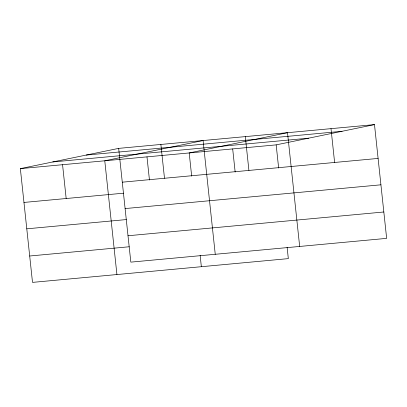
<?xml version="1.0" encoding="UTF-8"?>
<svg xmlns="http://www.w3.org/2000/svg" width="407" height="407" viewBox="0 0 407 407"><rect width="100%" height="100%" fill="white"/><g stroke="black" fill="none" stroke-linecap="round" stroke-linejoin="round"><path stroke-width="0.61" d="M287.118 247.319L288.329 258.623L32.509 282.387L20.35 168.63L118.671 148.377L374.491 124.613L386.65 238.37L130.83 262.133L118.671 148.377M20.35 168.63L276.17 144.867L374.491 124.613M86.228 155.062L342.048 131.298M52.798 161.945L308.618 138.182M122.283 182.188L378.108 158.425M23.962 202.442L123.504 193.193M125.107 208.572L380.927 184.809M26.781 228.82L126.323 219.577M128.012 235.75L383.832 211.991M29.686 256.003L129.228 246.759M331.003 128.653L334.615 162.464M299.669 246.449L287.515 132.692L189.194 152.946L191.666 176.114M276.17 144.867L278.647 168.035M245.304 136.615L248.916 170.426M232.682 148.906L235.16 172.075M215.252 254.294L203.093 140.537L104.772 160.785L116.926 274.542M200.142 255.398L201.348 266.702M160.882 144.454L164.494 178.266M146.983 156.868L149.455 180.036M62.561 164.708L66.173 198.519"/></g></svg>
